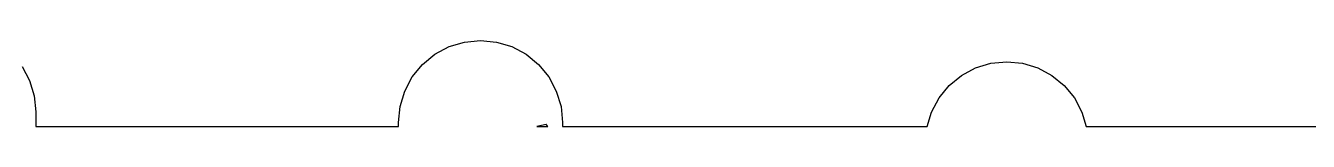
# Model space of a CAD drawing. Header units: metres. Extents: x 89 to 153, y -105 to 4.
# Drawn here: x 119.18 to 131.37, y -90 to -89.18 of the extents above; entities that cross this region are included whole.
import ezdxf

# ---------------------------------------------------------------- set-up
doc = ezdxf.new("R2010")
doc.units = ezdxf.units.M

msp = doc.modelspace()

# ---------------------------------------------------------------- linework, layer by layer
for points in [[(119.144, -89.429), (119.215, -89.563), (119.259, -89.708), (119.274, -89.859), (119.274, -90), (119.274, -90), (119.274, -90), (119.274, -90), (119.274, -90), (119.274, -90), (119.274, -90), (119.274, -90), (119.274, -90), (119.274, -90), (119.274, -90), (119.274, -90), (119.274, -90), (119.274, -90), (119.274, -90), (119.274, -90), (119.274, -90), (119.274, -90), (119.274, -90), (119.274, -90), (119.274, -90), (119.274, -90), (119.274, -90), (119.274, -90), (119.274, -90), (119.274, -90), (119.274, -90), (119.274, -90), (119.274, -90), (119.274, -90), (119.274, -90), (119.274, -90), (119.274, -90), (119.274, -90), (119.274, -90), (119.274, -90), (119.274, -90), (119.274, -90), (119.274, -90), (119.274, -90), (119.274, -90), (119.274, -90), (119.274, -90), (119.274, -90), (119.274, -90), (119.274, -90), (119.274, -90), (119.274, -90), (119.274, -90), (119.274, -90), (119.274, -90), (119.275, -90), (119.275, -90), (119.275, -90), (119.275, -90), (119.275, -90), (119.275, -90), (119.275, -90), (119.275, -90), (119.275, -90), (119.275, -90), (119.275, -90), (119.275, -90), (119.275, -90), (119.275, -90), (119.275, -90), (119.275, -90), (119.275, -90), (119.275, -90), (119.275, -90), (119.275, -90), (119.275, -90), (119.275, -90), (119.275, -90), (119.275, -90), (119.275, -90), (119.275, -90), (119.275, -90), (119.275, -90), (119.275, -90), (119.275, -90), (119.275, -90), (119.275, -90), (119.275, -90), (119.275, -90), (119.275, -90), (119.275, -90), (119.275, -90), (119.275, -90), (119.275, -90), (119.275, -90), (119.275, -90), (119.275, -90), (119.275, -90), (119.275, -90), (119.275, -90), (119.275, -90), (119.275, -90), (122.72, -90), (122.72, -90), (122.72, -90), (122.72, -90), (122.72, -90), (122.72, -90), (122.72, -90), (122.72, -90), (122.72, -90), (122.72, -90), (122.72, -90), (122.72, -90), (122.72, -90), (122.72, -90), (122.72, -90), (122.72, -90), (122.72, -90), (122.72, -90), (122.72, -90), (122.72, -90), (122.72, -90), (122.72, -90), (122.72, -90), (122.72, -90), (122.72, -90), (122.72, -90), (122.72, -90), (122.72, -90), (122.72, -90), (122.72, -90), (122.72, -90), (122.72, -90), (122.72, -90), (122.72, -90), (122.72, -90), (122.72, -90), (122.72, -90), (122.72, -90), (122.72, -90), (122.72, -90), (122.72, -90), (122.72, -90), (122.72, -90), (122.72, -90), (122.72, -90), (122.72, -90), (122.72, -90), (122.72, -90), (122.72, -90), (122.72, -90), (122.72, -90), (122.72, -90), (122.72, -90), (122.72, -90), (122.72, -90), (122.72, -90), (122.72, -90), (122.72, -90), (122.72, -90), (122.72, -90), (122.72, -90), (122.72, -90), (122.72, -90), (122.72, -90), (122.72, -90), (122.72, -90), (122.72, -90), (122.72, -90), (122.72, -90), (122.72, -90), (122.72, -90), (122.72, -90), (122.72, -90), (122.72, -90), (122.72, -90), (122.72, -90), (122.72, -90), (122.72, -90), (122.72, -90), (122.72, -90), (122.72, -90), (122.72, -90), (122.72, -90), (122.72, -90), (122.72, -90), (122.72, -90), (122.72, -90), (122.72, -90), (122.72, -90), (122.72, -90), (122.72, -90), (122.72, -90), (122.72, -90), (122.72, -90), (122.72, -90), (122.72, -90), (122.72, -90), (122.72, -90), (122.72, -89.962), (122.735, -89.81), (122.78, -89.664), (122.852, -89.529), (122.949, -89.411), (123.067, -89.314), (123.202, -89.242), (123.348, -89.198), (123.5, -89.183), (123.652, -89.198), (123.798, -89.242), (123.933, -89.314), (124.051, -89.411), (124.148, -89.529), (124.22, -89.664), (124.265, -89.81), (124.28, -89.962), (124.28, -90), (124.28, -90), (124.28, -90), (124.28, -90), (124.28, -90), (124.28, -90), (124.28, -90), (124.28, -90), (124.28, -90), (124.28, -90), (124.28, -90), (124.28, -90), (124.28, -90), (124.28, -90), (124.28, -90), (124.28, -90), (124.28, -90), (124.28, -90), (124.28, -90), (124.28, -90), (124.28, -90), (124.28, -90), (124.28, -90), (124.28, -90), (124.28, -90), (124.28, -90), (124.28, -90), (124.28, -90), (124.28, -90), (124.28, -90), (124.28, -90), (124.28, -90), (124.28, -90), (124.28, -90), (124.28, -90), (124.28, -90), (124.28, -90), (124.28, -90), (124.28, -90), (124.28, -90), (124.28, -90), (124.28, -90), (124.28, -90), (124.28, -90), (124.28, -90), (124.28, -90), (124.28, -90), (124.28, -90), (124.28, -90), (124.28, -90), (124.28, -90), (124.28, -90), (124.28, -90), (124.28, -90), (124.28, -90), (124.28, -90), (124.28, -90), (124.28, -90), (124.28, -90), (124.28, -90), (124.28, -90), (124.28, -90), (124.28, -90), (124.28, -90), (124.28, -90), (124.28, -90), (124.28, -90), (124.28, -90), (124.28, -90), (124.28, -90), (124.28, -90), (124.28, -90), (124.28, -90), (124.28, -90), (124.28, -90), (124.28, -90), (124.28, -90), (124.28, -90), (124.28, -90), (124.28, -90), (124.28, -90), (124.28, -90), (124.28, -90), (124.28, -90), (124.28, -90), (124.28, -90), (124.28, -90), (124.28, -90), (124.28, -90), (124.28, -90), (124.28, -90), (124.28, -90), (124.28, -90), (124.28, -90), (124.28, -90), (124.28, -90), (124.28, -90), (124.28, -90), (127.743, -90), (127.743, -90), (127.743, -90), (127.743, -90), (127.743, -90), (127.743, -90), (127.743, -90), (127.743, -90), (127.743, -90), (127.743, -90), (127.743, -90), (127.744, -90), (127.744, -90), (127.744, -90), (127.744, -90), (127.744, -90), (127.744, -90), (127.744, -90), (127.744, -90), (127.744, -90), (127.744, -90), (127.744, -90), (127.744, -90), (127.744, -90), (127.744, -90), (127.744, -90), (127.744, -90), (127.744, -90), (127.744, -90), (127.744, -90), (127.744, -90), (127.744, -90), (127.744, -90), (127.744, -90), (127.744, -90), (127.744, -90), (127.744, -90), (127.744, -90), (127.744, -90), (127.744, -90), (127.744, -90), (127.744, -90), (127.744, -90), (127.744, -90), (127.744, -90), (127.744, -90), (127.744, -90), (127.744, -90), (127.744, -90), (127.744, -90), (127.744, -90), (127.744, -90), (127.744, -90), (127.744, -90), (127.744, -90), (127.744, -90), (127.744, -90), (127.744, -90), (127.744, -90), (127.744, -90), (127.744, -90), (127.744, -90), (127.744, -90), (127.744, -90), (127.744, -90), (127.744, -90), (127.744, -90), (127.744, -90), (127.744, -90), (127.744, -90), (127.744, -90), (127.744, -90), (127.744, -90), (127.744, -90), (127.744, -90), (127.744, -90), (127.744, -90), (127.744, -90), (127.744, -90), (127.744, -90), (127.786, -89.863), (127.857, -89.729), (127.953, -89.612), (128.07, -89.516), (128.204, -89.444), (128.349, -89.4), (128.5, -89.385), (128.651, -89.4), (128.796, -89.444), (128.93, -89.516), (129.047, -89.612), (129.143, -89.729), (129.214, -89.863), (129.256, -90), (129.256, -90), (129.256, -90), (129.256, -90), (129.256, -90), (129.256, -90), (129.256, -90), (129.256, -90), (129.256, -90), (129.256, -90), (129.256, -90), (129.256, -90), (129.256, -90), (129.256, -90), (129.256, -90), (129.256, -90), (129.256, -90), (129.256, -90), (129.256, -90), (129.256, -90), (129.256, -90), (129.256, -90), (129.256, -90), (129.256, -90), (129.256, -90), (129.256, -90), (129.256, -90), (129.256, -90), (129.256, -90), (129.256, -90), (129.256, -90), (129.256, -90), (129.256, -90), (129.256, -90), (129.256, -90), (129.256, -90), (129.256, -90), (129.256, -90), (129.256, -90), (129.256, -90), (129.256, -90), (129.256, -90), (129.256, -90), (129.256, -90), (129.256, -90), (129.256, -90), (129.256, -90), (129.256, -90), (129.256, -90), (129.256, -90), (129.256, -90), (129.256, -90), (129.256, -90), (129.256, -90), (129.256, -90), (129.256, -90), (129.256, -90), (129.256, -90), (129.256, -90), (129.256, -90), (129.256, -90), (129.256, -90), (129.256, -90), (129.256, -90), (129.256, -90), (129.256, -90), (129.256, -90), (129.256, -90), (129.256, -90), (129.257, -90), (129.257, -90), (129.257, -90), (129.257, -90), (129.257, -90), (129.257, -90), (129.257, -90), (129.257, -90), (129.257, -90), (129.257, -90), (129.257, -90), (134.689, -90)], [(124.141, -90), (124.141, -90), (124.141, -90), (124.141, -90), (124.141, -90), (124.141, -90), (124.141, -90), (124.141, -90), (124.141, -90), (124.141, -90), (124.141, -90), (124.141, -90), (124.141, -90), (124.141, -90), (124.141, -90), (124.141, -90), (124.141, -90), (124.141, -90), (124.141, -90), (124.141, -90), (124.141, -90), (124.141, -90), (124.141, -90), (124.141, -90), (124.141, -90), (124.141, -90), (124.141, -90), (124.141, -90), (124.141, -90), (124.141, -90), (124.141, -90), (124.141, -90), (124.141, -90), (124.141, -90), (124.141, -90), (124.141, -90), (124.141, -90), (124.141, -90), (124.141, -90), (124.141, -90), (124.141, -90), (124.141, -90), (124.141, -90), (124.141, -90), (124.141, -90), (124.141, -90), (124.141, -90), (124.141, -90), (124.141, -90), (124.141, -90), (124.141, -90), (124.141, -90), (124.141, -90), (124.141, -90), (124.141, -90), (124.141, -90), (124.141, -90), (124.141, -90), (124.141, -90), (124.141, -90), (124.141, -90), (124.141, -90), (124.141, -90), (124.141, -90), (124.141, -90), (124.141, -90), (124.141, -90), (124.141, -90), (124.141, -90), (124.141, -90), (124.141, -90), (124.141, -90), (124.141, -90), (124.141, -90), (124.141, -90), (124.141, -90), (124.141, -90), (124.141, -90), (124.141, -90), (124.141, -90), (124.141, -90), (124.141, -90), (124.141, -90), (124.141, -90), (124.141, -90), (124.141, -90), (124.141, -90), (124.141, -90), (124.141, -90), (124.141, -90), (124.141, -90), (124.141, -90), (124.141, -90), (124.141, -90), (124.141, -90), (124.141, -90), (124.141, -90), (124.141, -90), (124.141, -90), (124.141, -90), (124.141, -90), (124.141, -90), (124.141, -90), (124.141, -90), (124.141, -90), (124.141, -90), (124.141, -90), (124.141, -90), (124.141, -90), (124.141, -90), (124.141, -90), (124.141, -90), (124.141, -90), (124.141, -90), (124.141, -90), (124.141, -90), (124.141, -90), (124.141, -90), (124.141, -90), (124.141, -90), (124.141, -90), (124.141, -90), (124.141, -90), (124.141, -90), (124.141, -90), (124.141, -90), (124.141, -90), (124.141, -90), (124.141, -90), (124.141, -90), (124.141, -90), (124.141, -90), (124.141, -90), (124.141, -90), (124.141, -90), (124.141, -90), (124.141, -90), (124.141, -90), (124.141, -90), (124.126, -89.983), (124.126, -89.983), (124.126, -89.983), (124.126, -89.983), (124.126, -89.983), (124.126, -89.983), (124.126, -89.983), (124.126, -89.983), (124.126, -89.983), (124.126, -89.983), (124.126, -89.983), (124.126, -89.982), (124.126, -89.982), (124.126, -89.982), (124.126, -89.982), (124.126, -89.982), (124.126, -89.982), (124.126, -89.982), (124.126, -89.982), (124.126, -89.982), (124.126, -89.982), (124.126, -89.982), (124.126, -89.982), (124.126, -89.982), (124.126, -89.982), (124.126, -89.982), (124.126, -89.982), (124.126, -89.982), (124.126, -89.982), (124.126, -89.982), (124.126, -89.982), (124.126, -89.982), (124.126, -89.982), (124.126, -89.982), (124.126, -89.982), (124.126, -89.982), (124.126, -89.982), (124.126, -89.982), (124.126, -89.982), (124.126, -89.982), (124.126, -89.982), (124.126, -89.982), (124.126, -89.982), (124.126, -89.982), (124.126, -89.982), (124.126, -89.982), (124.126, -89.982), (124.126, -89.982), (124.126, -89.982), (124.126, -89.982), (124.126, -89.982), (124.126, -89.982), (124.126, -89.982), (124.126, -89.982), (124.126, -89.982), (124.126, -89.982), (124.126, -89.982), (124.126, -89.982), (124.126, -89.982), (124.126, -89.982), (124.125, -89.982), (124.125, -89.982), (124.125, -89.982), (124.125, -89.982), (124.125, -89.982), (124.125, -89.982), (124.125, -89.982), (124.125, -89.982), (124.035, -90), (124.035, -90), (124.035, -90), (124.035, -90), (124.035, -90), (124.035, -90), (124.035, -90), (124.035, -90), (124.035, -90), (124.035, -90), (124.035, -90), (124.035, -90), (124.035, -90), (124.035, -90), (124.035, -90), (124.035, -90), (124.035, -90), (124.035, -90), (124.035, -90), (124.035, -90), (124.035, -90), (124.035, -90), (124.035, -90), (124.035, -90), (124.035, -90), (124.035, -90), (124.035, -90), (124.035, -90), (124.035, -90), (124.035, -90), (124.035, -90), (124.035, -90), (124.035, -90), (124.035, -90), (124.035, -90), (124.035, -90), (124.035, -90), (124.035, -90), (124.035, -90), (124.035, -90), (124.035, -90), (124.035, -90), (124.035, -90), (124.035, -90), (124.035, -90), (124.035, -90), (124.035, -90), (124.035, -90), (124.035, -90), (124.035, -90), (124.035, -90), (124.035, -90), (124.035, -90), (124.035, -90), (124.035, -90), (124.035, -90), (124.035, -90), (124.035, -90), (124.035, -90), (124.035, -90), (124.035, -90), (124.035, -90), (124.035, -90), (124.035, -90), (124.035, -90), (124.035, -90), (124.035, -90), (124.035, -90), (124.035, -90), (124.035, -90), (124.035, -90), (124.035, -90), (124.035, -90), (124.035, -90), (124.035, -90), (124.035, -90), (124.035, -90), (124.035, -90), (124.035, -90), (124.035, -90), (124.035, -90), (124.035, -90), (124.035, -90), (124.035, -90), (124.035, -90), (124.035, -90), (124.035, -90), (124.035, -90), (124.035, -90), (124.035, -90), (124.035, -90), (124.035, -90), (124.035, -90), (124.035, -90), (124.035, -90), (124.035, -90), (124.035, -90), (124.035, -90), (124.035, -90), (124.035, -90), (124.035, -90), (124.035, -90), (124.035, -90), (124.035, -90), (124.035, -90), (124.035, -90), (124.035, -90), (124.035, -90), (124.035, -90), (124.035, -90), (124.035, -90), (124.035, -90), (124.035, -90), (124.035, -90), (124.035, -90), (124.035, -90), (124.035, -90), (124.035, -90), (124.035, -90), (124.035, -90), (124.035, -90), (124.035, -90), (124.035, -90), (124.035, -90), (124.035, -90), (124.035, -90), (124.035, -90), (124.035, -90), (124.035, -90), (124.035, -90), (124.035, -90), (124.035, -90), (124.035, -90), (124.035, -90), (124.035, -90), (124.035, -90), (124.035, -90), (124.035, -90), (124.035, -90), (124.035, -90), (124.035, -90), (124.035, -90), (124.035, -90), (124.035, -90), (124.035, -90), (124.035, -90), (124.035, -90), (124.035, -90), (124.035, -90), (124.035, -90), (124.035, -90), (124.035, -90), (124.035, -90), (124.035, -90), (124.035, -90), (124.035, -90), (124.035, -90), (124.035, -90), (124.035, -90), (124.035, -90), (124.035, -90), (124.035, -90), (124.035, -90), (124.035, -90), (124.035, -90), (124.035, -90), (124.035, -90), (124.035, -90), (124.035, -90), (124.035, -90), (124.035, -90), (124.035, -90), (124.035, -90), (124.035, -90), (124.035, -90), (124.035, -90), (124.035, -90), (124.035, -90), (124.035, -90), (124.035, -90), (124.035, -90), (124.035, -90), (124.141, -90), (124.141, -90)]]:
    msp.add_lwpolyline(points)

doc.saveas('drawing.dxf')
